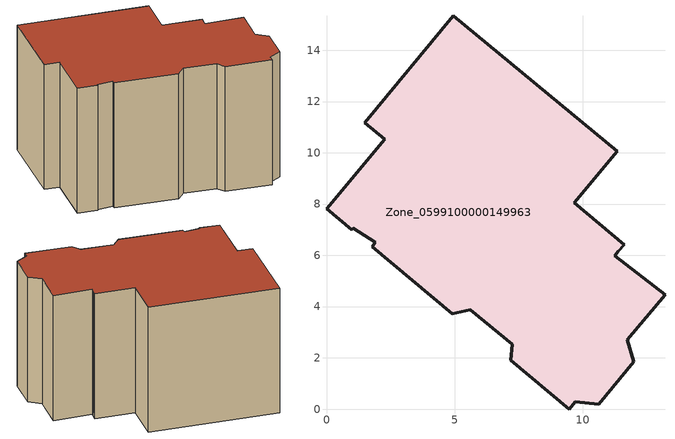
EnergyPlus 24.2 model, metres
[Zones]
Zone_0599100000149963
 floor ground (C_G): 10.61,0.19 9.71,0.29 9.47,0 7.19,1.9 7.24,2.53 5.61,3.87 4.91,3.73 1.78,6.33 1.9,6.5 1.04,7.06 0.99,7 0,7.82 2.26,10.53 1.49,11.17 4.95,15.34 11.35,10.05 9.67,8.05 11.62,6.41 11.39,6.16 11.24,5.99 13.2,4.46 11.73,2.7 11.99,1.84 z0
 wall outside (C_F): 9.71,0.29 10.61,0.19 11.99,1.84 11.73,2.7 13.2,4.46 11.24,5.99 11.39,6.16 11.62,6.41 9.67,8.05 11.35,10.05 4.95,15.34 1.49,11.17 2.26,10.53 0,7.82 0.99,7 1.04,7.06 1.9,6.5 1.78,6.33 4.91,3.73 5.61,3.87 7.24,2.53 7.19,1.9 9.47,0 9.71,0.29 z0:8.46
 roof outside (C_R): 1.78,6.33 4.91,3.73 5.61,3.87 7.24,2.53 7.19,1.9 9.47,0 9.71,0.29 10.61,0.19 11.99,1.84 11.73,2.7 13.2,4.46 11.24,5.99 11.39,6.16 11.62,6.41 9.67,8.05 11.35,10.05 4.95,15.34 1.49,11.17 2.26,10.53 0,7.82 0.99,7 1.04,7.06 1.9,6.5 z8.46
[BUILDING]
Pand.0599100000149963: North Axis=0; Terrain=City; Loads Convergence Tolerance Value=0.04; Temperature Convergence Tolerance Value=0.4; Solar Distribution=FullExterior; Maximum Number of Warmup Days=25; Minimum Number of Warmup Days=1
[Site:Location]
Rotterdam.The.Hague.AP_ZH_NLD Design_Conditions: Latitude=51.96; Longitude=4.45; Time Zone=1; Elevation=-4.5
[SITE:GROUNDTEMPERATURE:BUILDINGSURFACE]
18, 18, 18, 18, 18, 18, 18, 18, 18, 18, 18, 18
[MATERIAL] Thermal Absorptance=0.9; Solar Absorptance=0.7; Visible Absorptance=0.7
Name | Roughness | Thickness | Conductivity | Density | Specific Heat
G.TC.1946 | MediumSmooth | 0.15 | 1 | 540 | 1210
F.TC.1946 | Rough | 0.3 | 0.857143 | 1920 | 840
R.TC.1946 | MediumRough | 0.2 | 0.909091 | 1500 | 1000
[CONSTRUCTION]
C_G: G.TC.1946
C_F: F.TC.1946
C_R: R.TC.1946
[ZONE]
Zone_0599100000149963: Type=1; Multiplier=1; Ceiling Height=Autocalculate; Volume=Autocalculate; Floor Area=autocalculate; Part of Total Floor Area=Yes
[ZONEINFILTRATION:DESIGNFLOWRATE]
Infil_Zone_0599100000149963: Zone or ZoneList or Space or SpaceList=Zone_0599100000149963; Schedule=AlwaysOn; Design Flow Rate Calculation Method=Flow/Area; Flow Rate per Floor Area=0.003; Constant Term Coefficient=1; Temperature Term Coefficient=0; Velocity Term Coefficient=0; Velocity Squared Term Coefficient=0
[HVACTEMPLATE:ZONE:IDEALLOADSAIRSYSTEM]
Zone_0599100000149963: Maximum Heating Supply Air Temperature=50; Minimum Cooling Supply Air Temperature=13; Maximum Heating Supply Air Humidity Ratio=0.0156; Minimum Cooling Supply Air Humidity Ratio=0.0077; Heating Limit=NoLimit; Cooling Limit=NoLimit; Dehumidification Control Type=ConstantSensibleHeatRatio; Cooling Sensible Heat Ratio=0.7; Dehumidification Setpoint=60; Humidification Control Type=None; Humidification Setpoint=30; Outdoor Air Method=None; Outdoor Air Flow Rate per Person=0.00944; Outdoor Air Flow Rate per Zone Floor Area=0; Outdoor Air Flow Rate per Zone=0; Demand Controlled Ventilation Type=None; Outdoor Air Economizer Type=NoEconomizer; Heat Recovery Type=None; Sensible Heat Recovery Effectiveness=0.7; Latent Heat Recovery Effectiveness=0.65
[ZONECONTROL:THERMOSTAT]
ThermostatControl_Zone_0599100000149963: Zone or ZoneList=Zone_0599100000149963; Control Type Schedule=DualSetpointControlType; Control 1=Thermostat_Zone_0599100000149963; Temperature Difference Between Cutout And Setpoint=0
[THERMOSTATSETPOINT:DUALSETPOINT]
Thermostat_Zone_0599100000149963: Heating Setpoint Temperature Schedule=HeatingSetpoint_Zone_0599100000149963; Cooling Setpoint Temperature Schedule=CoolingSetpoint_Zone_0599100000149963
[SCHEDULE:COMPACT]
HeatingSetpoint_Zone_0599100000149963: Through: 12/31, For: AllDays, Until: 24:00, 21
CoolingSetpoint_Zone_0599100000149963: Through: 12/31, For: AllDays, Until: 24:00, 24
DualSetpointControlType: Through: 12/31, For: AllDays, Until: 24:00, 4
AlwaysOn: Through: 12/31, For: AllDays, Until: 24:00, 1
